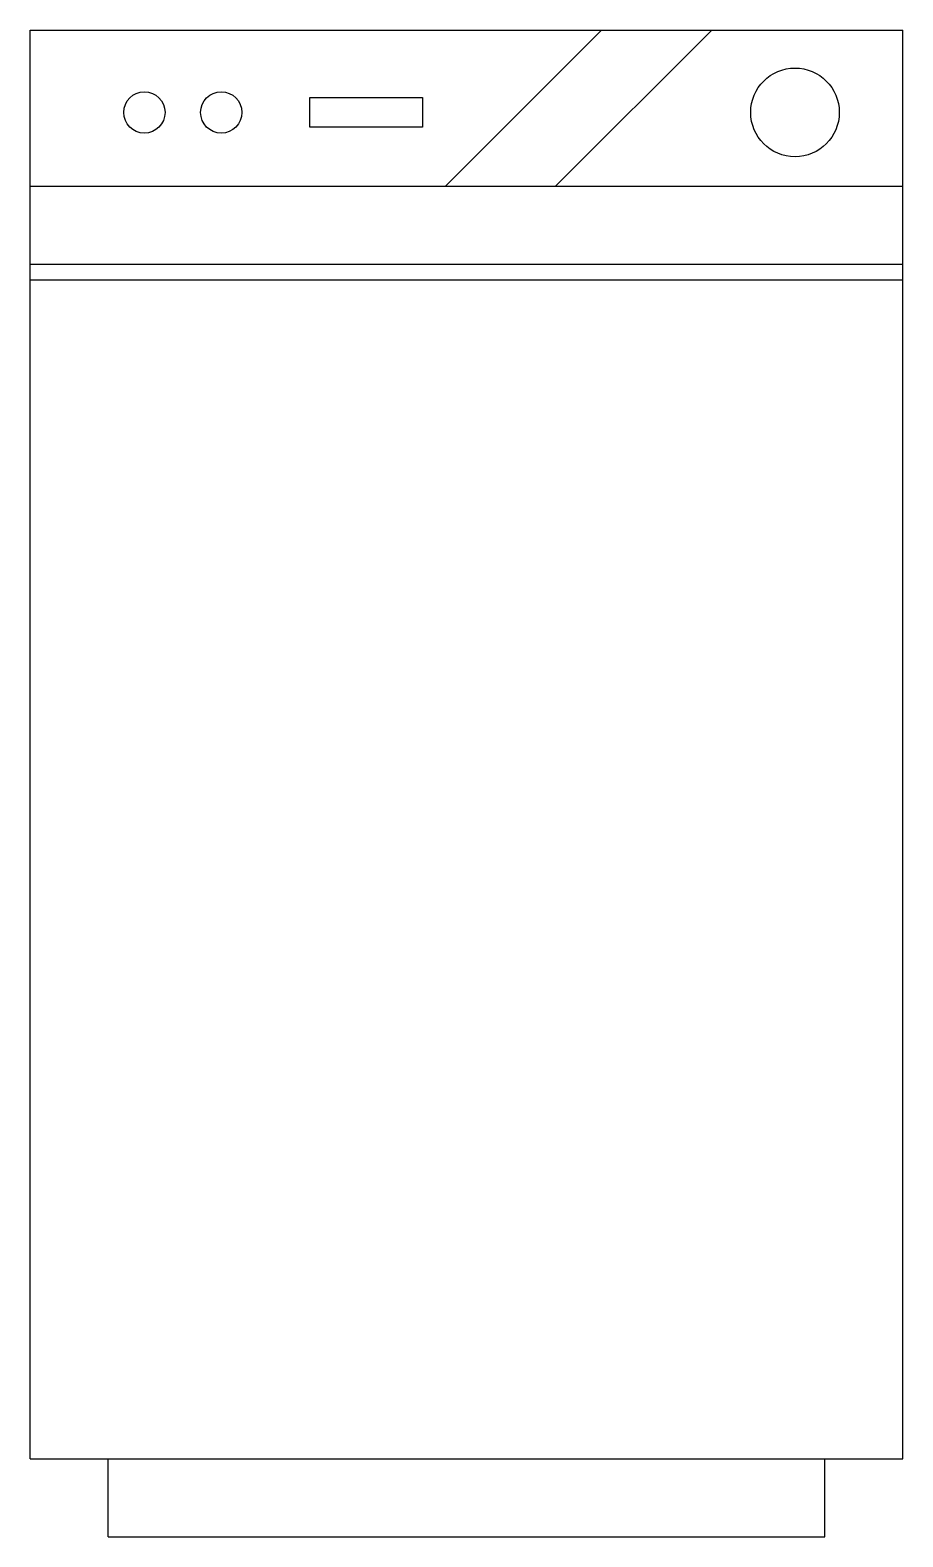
# Model space of a CAD drawing. Extents: x 1.515 to 2.04, y 0.559 to 1.465.
import ezdxf

# ---------------------------------------------------------------- set-up
doc = ezdxf.new("R2010")
doc.units = 0
doc.layers.get('0').update_dxf_attribs({"linetype": 'CONTINUOUS'})

msp = doc.modelspace()

# ---------------------------------------------------------------- linework, layer by layer
at = {"color": 0}
for p, q in [((1.51462, 1.46456), (2.03962, 1.46456)), ((1.51462, 0.60581), (1.51462, 1.46456)), ((1.7644, 1.37081), (1.85829, 1.46456)), ((1.83074, 1.37081), (1.92463, 1.46456)), ((2.03962, 0.60581), (2.03962, 1.46456)), ((1.51462, 1.37081), (2.03962, 1.37081)), ((1.51462, 1.32393), (2.03962, 1.32393)), ((1.51462, 1.31456), (2.03962, 1.31456)), ((1.51462, 0.60581), (2.03962, 0.60581)), ((1.56149, 0.55893), (1.56149, 0.60581)), ((1.99274, 0.55893), (1.99274, 0.60581)), ((1.56149, 0.55893), (1.99274, 0.55893))]:
    msp.add_line(p, q, dxfattribs=at)
msp.add_lwpolyline([(1.68297, 1.40621), (1.68297, 1.42398), (1.75057, 1.42398), (1.75057, 1.40621)], close=True, dxfattribs=at)
for centre, radius in [((1.97472, 1.4151), 0.02664), ((1.58335, 1.4151), 0.01243), ((1.6296, 1.4151), 0.01243)]:
    msp.add_circle(centre, radius, dxfattribs=at)

doc.saveas('drawing.dxf')
